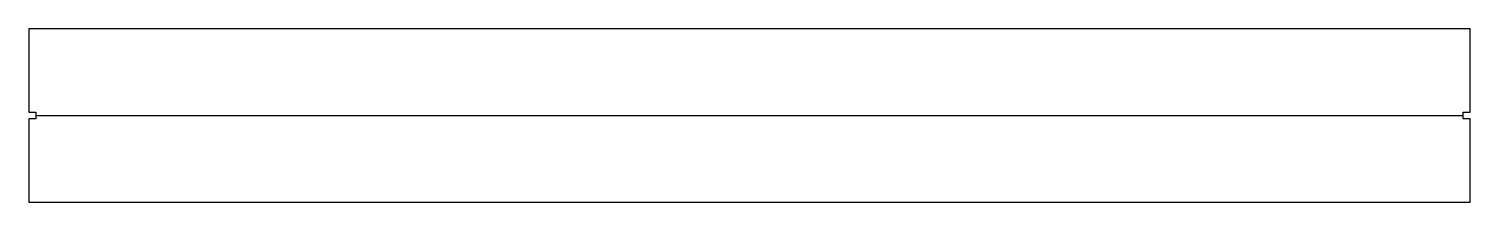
# Model space of a CAD drawing. Header units: millimetres. Extents: x 0 to 2500, y 0 to 300.
import ezdxf

# ---------------------------------------------------------------- set-up
doc = ezdxf.new("R2010")
doc.units = ezdxf.units.MM
doc.layers.add('BEND', color=1, linetype='Continuous')

msp = doc.modelspace()

# ---------------------------------------------------------------- linework, layer by layer
msp.add_lwpolyline([(0, 0), (2500, 0), (2500, 144), (2488, 144), (2488, 156), (2500, 156), (2500, 300), (0, 300), (0, 156), (12, 156), (12, 144), (0, 144)], close=True)
at = {"layer": 'BEND'}
msp.add_line((12, 150), (2488, 150), dxfattribs=at)

doc.saveas('drawing.dxf')
